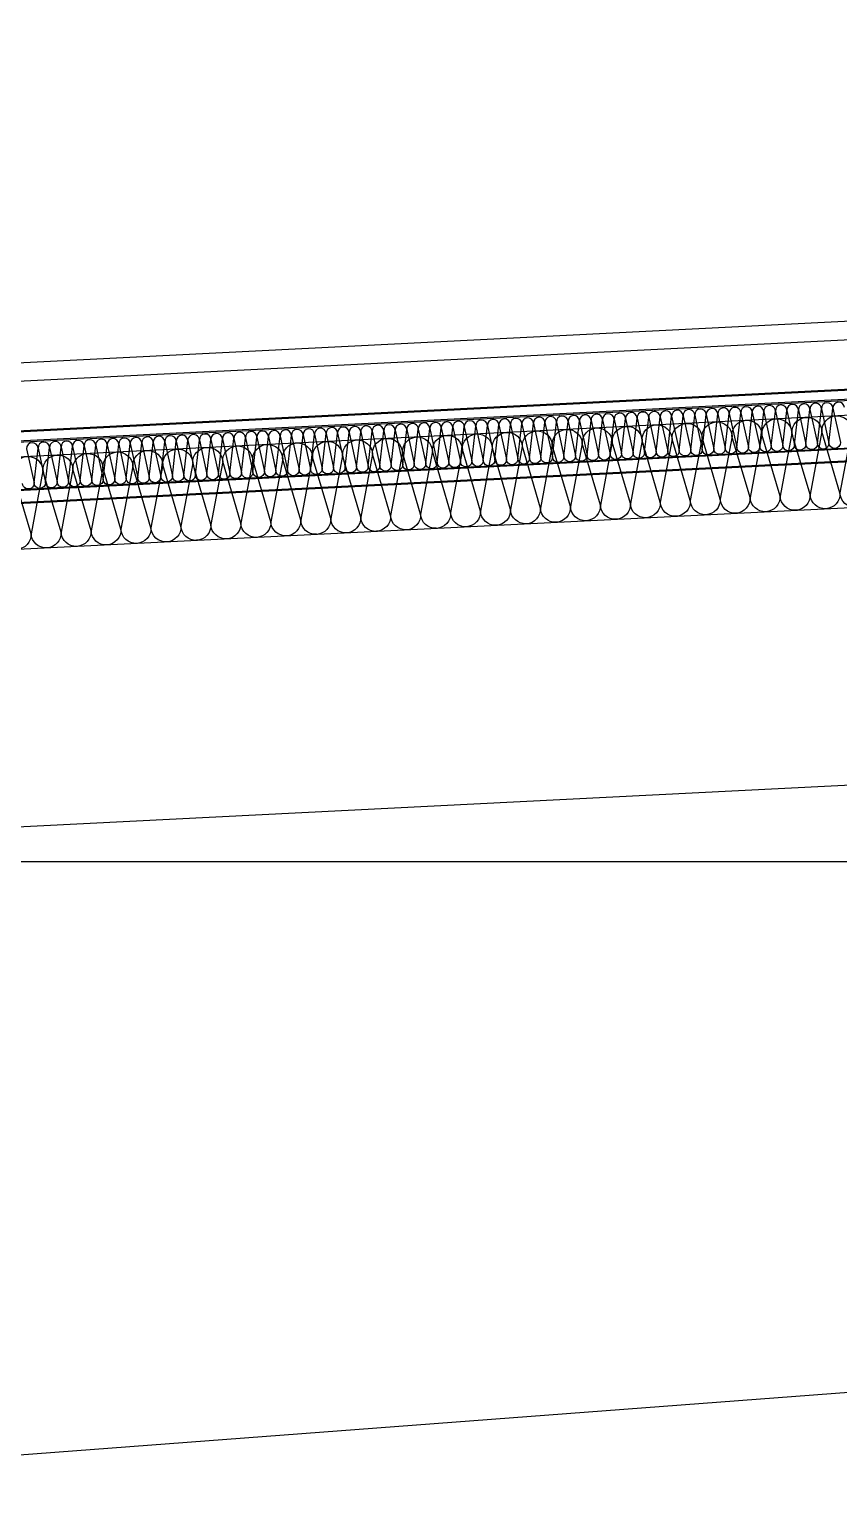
# Model space of a CAD drawing. Extents: x 220580 to 2027826, y -309201 to 71987.
# Drawn here: x 340015 to 340891, y -213029 to -211427 of the extents above; entities that cross this region are included whole.
import ezdxf

# ---------------------------------------------------------------- set-up
doc = ezdxf.new("R2010")
doc.units = 0
doc.linetypes.add('__DASH', pattern=[0.35, 0.25, -0.1])
doc.linetypes.add('DOTE', pattern=[2.42, 2, -0.2, 0.02, -0.2])
for name, color, linetype in [('A-AXIS-DOTE', 14, 'DOTE'), ('A-AXIS-DP', 126, 'Continuous'), ('A-HATCH-2', 251, 'Continuous'), ('A-LIN-V', 9, 'Continuous'), ('AS-COLN', 6, 'Continuous'), ('BWM', 8, 'Continuous'), ('DIM', 173, 'Continuous'), ('SEAMLOK75 - SHEET', 6, 'Continuous')]:
    doc.layers.add(name, color=color, linetype=linetype)

# ---------------------------------------------------------------- blocks, each defined once
blk = doc.blocks.new('CURVEPATTERNLIB$SYSLIB$岩棉板')
at = {"color": 0}
for p, q in [((0, -17), (12, -67)), ((12, -67), (24, -17))]:
    blk.add_line(p, q, dxfattribs=at)
for centre, start, end in [((12, -17), 0, 180), ((0, -67), 270, 0), ((24, -67), 180, 270)]:
    blk.add_arc(centre, 12, start, end, dxfattribs=at)
blk = doc.blocks.new('G$C845E5159')
at = {"layer": 'A-LIN-V', "color": 2}
for p, q in [((300, 700), (8250, 1100)), ((300, 0), (8250, 600))]:
    blk.add_line(p, q, dxfattribs=at)
at = {"layer": 'AS-COLN'}
for p, q in [((8250, 1500.5), (401.1, 1105.6)), ((8250, 1400.4), (400.1, 1005.4))]:
    blk.add_line(p, q, dxfattribs=at)
at = {"layer": 'A-HATCH-2', "xscale": -1.354458951392196, "yscale": 1.351351351351351, "zscale": 1.351351351351351, "rotation": 2.88037755284905}
for p in [(1696.8, 1177.8), (1729.3, 1179.4), (1761.7, 1181.1), (1794.2, 1182.7), (1826.7, 1184.3), (1859.1, 1186), (1891.6, 1187.6), (1924.1, 1189.2), (1956.5, 1190.9), (1372.1, 1161.5), (1404.6, 1163.1), (1437.1, 1164.7), (1469.5, 1166.4), (1502, 1168), (1534.5, 1169.6), (1566.9, 1171.3), (1599.4, 1172.9), (1631.9, 1174.5), (1664.3, 1176.2), (1079.9, 1146.8), (1112.4, 1148.4), (1144.9, 1150), (1177.3, 1151.7), (1209.8, 1153.3), (1242.3, 1154.9), (1274.7, 1156.6), (1307.2, 1158.2), (1339.7, 1159.8)]:
    blk.add_blockref('CURVEPATTERNLIB$SYSLIB$岩棉板', p, dxfattribs=at)
blk = doc.blocks.new('20250821141233')
at = {"layer": 'A-AXIS-DOTE', "linetype": '__DASH', "ltscale": 2}
blk.add_line((110280.4, 11700), (-5335.3, 11700), dxfattribs=at)
blk = doc.blocks.new('wm')
at = {"color": 1, "ltscale": 50}
for p, q in [((1253656.3, 252531.4), (1245914.8, 252141.9)), ((1253656.3, 252529.9), (1245914.8, 252140.4))]:
    blk.add_line(p, q, dxfattribs=at)
at = {"color": 4, "ltscale": 50}
for p, q in [((1245914.8, 252089.2), (1253656.3, 252478.7, 0)), ((1245914.8, 252088.4), (1253656.3, 252477.9, 0)), ((1245914.8, 252075), (1253656.3, 252464.5, 0)), ((1245914.8, 252074.2), (1253656.3, 252463.7, 0))]:
    blk.add_line(p, q, dxfattribs=at)
at = {"color": 2, "ltscale": 50}
blk.add_line((1245914.8, 252075.3), (1253656.3, 252464.8, 0), dxfattribs=at)
at = {"layer": 'BWM', "elevation": 0}
blk.add_lwpolyline([(1247356, 252205.5, 1), (1247343.5, 252204.9), (1247351.6, 252167.8, -1), (1247339.2, 252167.1), (1247343.5, 252204.9, 1), (1247331, 252204.3), (1247339.2, 252167.1, -1), (1247326.7, 252166.5), (1247331, 252204.3, 1), (1247318.5, 252203.6), (1247326.7, 252166.5, -1), (1247314.2, 252165.9), (1247318.5, 252203.6, 1), (1247306.1, 252203), (1247314.2, 252165.9, -1), (1247301.7, 252165.3), (1247306.1, 252203, 1), (1247293.6, 252202.4), (1247301.7, 252165.3, -1), (1247289.2, 252164.6), (1247293.6, 252202.4, 1), (1247281.1, 252201.8), (1247289.2, 252164.6, -1), (1247276.7, 252164), (1247281.1, 252201.8, 1), (1247268.6, 252201.1), (1247276.7, 252164, -1), (1247264.2, 252163.4), (1247268.6, 252201.1, 1), (1247256.1, 252200.5), (1247264.2, 252163.4, -1), (1247251.8, 252162.8), (1247256.1, 252200.5, 1), (1247243.6, 252199.9), (1247251.8, 252162.8, -1), (1247239.3, 252162.1), (1247243.6, 252199.9, 1), (1247231.1, 252199.2), (1247239.3, 252162.1, -1), (1247226.8, 252161.5), (1247231.1, 252199.2, 1), (1247218.7, 252198.6), (1247226.8, 252161.5, -1), (1247214.3, 252160.9), (1247218.7, 252198.6, 1), (1247206.2, 252198), (1247214.3, 252160.9, -1), (1247201.8, 252160.2), (1247206.2, 252198, 1), (1247193.7, 252197.4), (1247201.8, 252160.2, -1), (1247189.3, 252159.6), (1247193.7, 252197.4, 1), (1247181.2, 252196.7), (1247189.3, 252159.6, -1), (1247176.9, 252159), (1247181.2, 252196.7, 1), (1247168.7, 252196.1), (1247176.9, 252159, -1), (1247164.4, 252158.4), (1247168.7, 252196.1, 1), (1247156.2, 252195.5), (1247164.4, 252158.4, -1), (1247151.9, 252157.7), (1247156.2, 252195.5, 1), (1247143.8, 252194.8), (1247151.9, 252157.7, -1), (1247139.4, 252157.1), (1247143.8, 252194.8, 1), (1247131.3, 252194.2), (1247139.4, 252157.1, -1), (1247126.9, 252156.5), (1247131.3, 252194.2, 1), (1247118.8, 252193.6), (1247126.9, 252156.5, -1), (1247114.4, 252155.8), (1247118.8, 252193.6, 1), (1247106.3, 252193), (1247114.4, 252155.8, -1), (1247102, 252155.2), (1247106.3, 252193, 1), (1247093.8, 252192.3), (1247102, 252155.2, -1), (1247089.5, 252154.6), (1247093.8, 252192.3, 1), (1247081.3, 252191.7), (1247089.5, 252154.6, -1), (1247077, 252154), (1247081.3, 252191.7, 1), (1247068.9, 252191.1), (1247077, 252154, -1), (1247064.5, 252153.3), (1247068.9, 252191.1, 1), (1247056.4, 252190.4), (1247064.5, 252153.3, -1), (1247052, 252152.7), (1247056.4, 252190.4, 1), (1247043.9, 252189.8), (1247052, 252152.7, -1), (1247039.5, 252152.1), (1247043.9, 252189.8, 1), (1247031.4, 252189.2), (1247039.5, 252152.1, -1), (1247027, 252151.4), (1247031.4, 252189.2, 1), (1247018.9, 252188.6), (1247027, 252151.4, -1), (1247014.6, 252150.8), (1247018.9, 252188.6, 1), (1247006.4, 252187.9), (1247014.6, 252150.8, -1), (1247002.1, 252150.2), (1247006.4, 252187.9, 1), (1246993.9, 252187.3), (1247002.1, 252150.2, -1), (1246989.6, 252149.6), (1246993.9, 252187.3, 1), (1246981.5, 252186.7), (1246989.6, 252149.6, -1), (1246977.1, 252148.9), (1246981.5, 252186.7, 1), (1246969, 252186.1), (1246977.1, 252148.9, -1), (1246964.6, 252148.3), (1246969, 252186.1, 1), (1246956.5, 252185.4), (1246964.6, 252148.3, -1), (1246952.1, 252147.7), (1246956.5, 252185.4, 1), (1246944, 252184.8), (1246952.1, 252147.7, -1), (1246939.7, 252147), (1246944, 252184.8, 1), (1246931.5, 252184.2), (1246939.7, 252147, -1), (1246927.2, 252146.4), (1246931.5, 252184.2, 1), (1246919, 252183.5), (1246927.2, 252146.4, -1), (1246914.7, 252145.8), (1246919, 252183.5, 1), (1246906.6, 252182.9), (1246914.7, 252145.8, -1), (1246902.2, 252145.2), (1246906.6, 252182.9, 1), (1246894.1, 252182.3), (1246902.2, 252145.2, -1), (1246889.7, 252144.5), (1246894.1, 252182.3, 1), (1246881.6, 252181.7), (1246889.7, 252144.5, -1), (1246877.2, 252143.9), (1246881.6, 252181.7, 1), (1246869.1, 252181), (1246877.2, 252143.9, -1), (1246864.8, 252143.3), (1246869.1, 252181, 1), (1246856.6, 252180.4), (1246864.8, 252143.3, -1), (1246852.3, 252142.6), (1246856.6, 252180.4, 1), (1246844.1, 252179.8), (1246852.3, 252142.6, -1), (1246839.8, 252142), (1246844.1, 252179.8, 1), (1246831.7, 252179.1), (1246839.8, 252142, -1), (1246827.3, 252141.4), (1246831.7, 252179.1, 1), (1246819.2, 252178.5), (1246827.3, 252141.4, -1), (1246814.8, 252140.8), (1246819.2, 252178.5, 1), (1246806.7, 252177.9), (1246814.8, 252140.8, -1), (1246802.3, 252140.1), (1246806.7, 252177.9, 1), (1246794.2, 252177.3), (1246802.3, 252140.1, -1), (1246789.8, 252139.5), (1246794.2, 252177.3, 1), (1246781.7, 252176.6), (1246789.8, 252139.5, -1), (1246777.4, 252138.9), (1246781.7, 252176.6, 1), (1246769.2, 252176), (1246777.4, 252138.9, -1), (1246764.9, 252138.3), (1246769.2, 252176, 1), (1246756.7, 252175.4), (1246764.9, 252138.3, -1), (1246752.4, 252137.6), (1246756.7, 252175.4, 1), (1246744.3, 252174.7), (1246752.4, 252137.6, -1), (1246739.9, 252137), (1246744.3, 252174.7, 1), (1246731.8, 252174.1), (1246739.9, 252137, -1), (1246727.4, 252136.4), (1246731.8, 252174.1, 1), (1246719.3, 252173.5), (1246727.4, 252136.4, -1), (1246714.9, 252135.7), (1246719.3, 252173.5, 1), (1246706.8, 252172.9), (1246714.9, 252135.7, -1), (1246702.5, 252135.1), (1246706.8, 252172.9, 1), (1246694.3, 252172.2), (1246702.5, 252135.1, -1), (1246690, 252134.5), (1246694.3, 252172.2, 1), (1246681.8, 252171.6), (1246690, 252134.5, -1), (1246677.5, 252133.9), (1246681.8, 252171.6, 1), (1246669.4, 252171), (1246677.5, 252133.9, -1), (1246665, 252133.2), (1246669.4, 252171, 1), (1246656.9, 252170.3), (1246665, 252133.2, -1), (1246652.5, 252132.6), (1246656.9, 252170.3, 1), (1246644.4, 252169.7), (1246652.5, 252132.6, -1), (1246640, 252132), (1246644.4, 252169.7, 1), (1246631.9, 252169.1), (1246640, 252132, -1), (1246627.6, 252131.3), (1246631.9, 252169.1, 1), (1246619.4, 252168.5), (1246627.6, 252131.3, -1), (1246615.1, 252130.7), (1246619.4, 252168.5, 1), (1246606.9, 252167.8), (1246615.1, 252130.7, -1), (1246602.6, 252130.1), (1246606.9, 252167.8, 1), (1246594.5, 252167.2), (1246602.6, 252130.1, -1), (1246590.1, 252129.5), (1246594.5, 252167.2, 1), (1246582, 252166.6), (1246590.1, 252129.5, -1), (1246577.6, 252128.8), (1246582, 252166.6, 1), (1246569.5, 252166), (1246577.6, 252128.8, -1), (1246565.1, 252128.2), (1246569.5, 252166, 1), (1246557, 252165.3), (1246565.1, 252128.2, -1), (1246552.6, 252127.6), (1246557, 252165.3, 1), (1246544.5, 252164.7), (1246552.6, 252127.6, -1), (1246540.2, 252126.9), (1246544.5, 252164.7, 1), (1246532, 252164.1), (1246540.2, 252126.9, -1), (1246527.7, 252126.3), (1246532, 252164.1, 1), (1246519.5, 252163.4), (1246527.7, 252126.3, -1), (1246515.2, 252125.7), (1246519.5, 252163.4, 1), (1246507.1, 252162.8), (1246515.2, 252125.7, -1), (1246502.7, 252125.1), (1246507.1, 252162.8, 1), (1246494.6, 252162.2), (1246502.7, 252125.1, -1), (1246490.2, 252124.4), (1246494.6, 252162.2, 1), (1246482.1, 252161.6), (1246490.2, 252124.4, -1), (1246477.7, 252123.8), (1246482.1, 252161.6, 1), (1246469.6, 252160.9), (1246477.7, 252123.8, -1), (1246465.3, 252123.2)], format="xyb", dxfattribs=at)
at = {"layer": 'SEAMLOK75 - SHEET'}
for p, q in [((1245714.8, 252216.6, 0), (1253637.8, 252615.2, 0)), ((1245715.8, 252196.6, 0), (1253632.2, 252594.9, 0)), ((1253638.9, 252541.2, 0), (1245718.5, 252142.7, 0)), ((1253641.6, 252540.3, 0), (1245718.6, 252141.7, 0))]:
    blk.add_line(p, q, dxfattribs=at)
blk = doc.blocks.new('A$Cc659754e')
at = {"layer": 'A-LIN-V', "color": 2}
for p, q in [((44600, 1650), (52550, 2050)), ((44600, 950), (52550, 1550))]:
    blk.add_line(p, q, dxfattribs=at)
at = {"layer": 'A-HATCH-2'}
blk.add_blockref('wm', (-1201106.3, -250063.3), dxfattribs=at)

msp = doc.modelspace()

# ---------------------------------------------------------------- block references
at = {"layer": 'A-AXIS-DP', "ltscale": 2800}
msp.add_blockref('20250821141233', (278948.2, -224029), dxfattribs=at)
at = {"layer": 'A-LIN-V'}
msp.add_blockref('G$C845E5159', (338948.2, -213029), dxfattribs=at)
at = {"layer": 'DIM', "ltscale": 2000}
msp.add_blockref('A$Cc659754e', (294648.2, -213979), dxfattribs=at)

doc.saveas('drawing.dxf')
